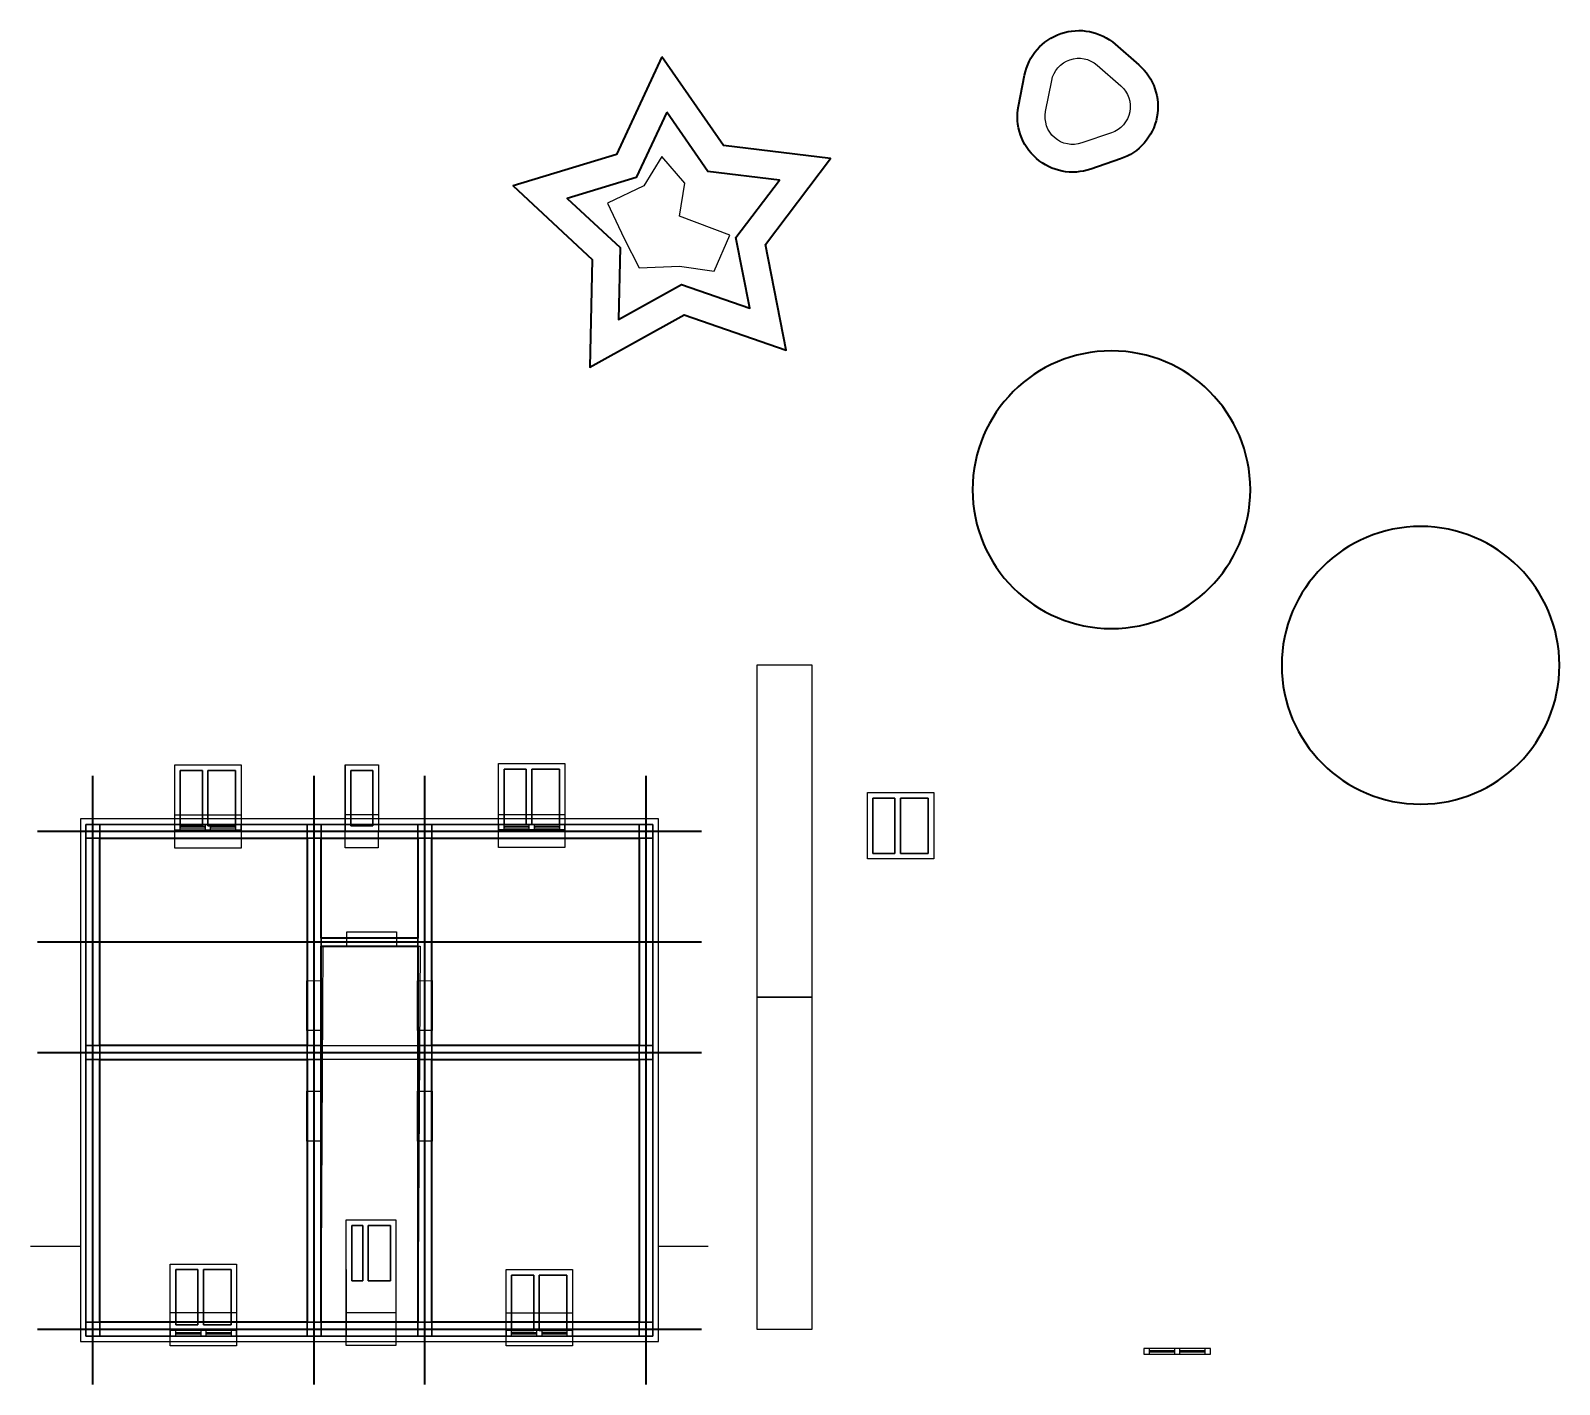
# Model space of a CAD drawing. Header units: metres. Extents: x -0.1 to 27.5, y 11 to 35.5.
import ezdxf

# ---------------------------------------------------------------- set-up
doc = ezdxf.new("R2010")
doc.units = ezdxf.units.M
for name, color, linetype, lineweight, true_color in [('glass', 18, 'Continuous', 25, 0x000000), ('IfcBeam', 18, 'Continuous', 25, 0x000000), ('IfcCovering', 18, 'Continuous', 25, 0x000000), ('IfcSlab', 18, 'Continuous', 25, 0x000000), ('IfcWall', 18, 'Continuous', 25, 0x000000), ('IfcWindow', 18, 'Continuous', 25, 0x000000), ('void', 18, 'Continuous', 25, 0x000000), ('window', 18, 'Continuous', 25, 0x000000), ('wood', 18, 'Continuous', 25, 0x000000)]:
    doc.layers.add(name, color=color, linetype=linetype, lineweight=lineweight, true_color=true_color)
for name, color, linetype, lineweight in [('IfcColumn', 6, 'Continuous', 25), ('IfcProxy', 1, 'Continuous', 35), ('IfcSpace', 3, 'Continuous', 35)]:
    doc.layers.add(name, color=color, linetype=linetype, lineweight=lineweight)

# ---------------------------------------------------------------- blocks, each defined once
blk = doc.blocks.new('window120120')
at = {"layer": 'glass', "flags": 128}
for points in [[(0.55, 0.06), (0.1, 0.06), (0.1, 0.04), (0.55, 0.04)], [(1.1, 0.06), (0.65, 0.06), (0.65, 0.04), (1.1, 0.04)]]:
    blk.add_lwpolyline(points, close=True, dxfattribs=at)
at = {"layer": 'IfcWindow', "flags": 128}
for points in [[(1.2, 0.1), (0, 0.1), (0, 0), (1.2, 0)], [(0.1, 0.1), (0, 0.1), (0, 0), (0.1, 0)], [(1.2, 0.1), (0, 0.1), (0, 0), (1.2, 0)], [(0.65, 0.1), (0.55, 0.1), (0.55, 0), (0.65, 0)], [(1.2, 0.1), (1.1, 0.1), (1.1, 0), (1.2, 0)]]:
    blk.add_lwpolyline(points, close=True, dxfattribs=at)
blk = doc.blocks.new('ghotic_window')
at = {"layer": 'glass', "flags": 128}
for points in [[(0.5, 0.1), (0.5, 1.1), (0.1, 1.1), (0.1, 0.1)], [(1.1, 0.1), (1.1, 1.1), (0.6, 1.1), (0.6, 0.1)]]:
    blk.add_lwpolyline(points, close=True, dxfattribs=at)
at = {"layer": 'wood', "flags": 128}
for points in [[(0, 0), (0, 1.2), (1.2, 1.2), (1.2, 0)], [(0.1, 0.1), (0.1, 1.1), (0.5, 1.1), (0.5, 0.1)], [(0.6, 0.1), (0.6, 1.1), (1.1, 1.1), (1.1, 0.1)]]:
    blk.add_lwpolyline(points, close=True, dxfattribs=at)
blk = doc.blocks.new('glass')
at = {"layer": 'glass', "flags": 128}
for points in [[(0.5, 0.1), (0.5, 1.1), (0.1, 1.1), (0.1, 0.1)], [(1.1, 0.1), (1.1, 1.1), (0.6, 1.1), (0.6, 0.1)]]:
    blk.add_lwpolyline(points, close=True, dxfattribs=at)
blk = doc.blocks.new('simple_window')
at = {"layer": 'wood'}
blk.add_line((0, 1.2), (0, 0), dxfattribs=at)
at = {"layer": 'wood', "flags": 128}
for points in [[(0, 0), (0, 1.2), (0.6, 1.2), (0.6, 0)], [(0.1, 0.1), (0.1, 1.1), (0.5, 1.1), (0.5, 0.1)]]:
    blk.add_lwpolyline(points, close=True, dxfattribs=at)
blk = doc.blocks.new('Glass_simple')
at = {"layer": 'glass', "flags": 128}
blk.add_lwpolyline([(0.5, 0.1), (0.5, 1.1), (0.1, 1.1), (0.1, 0.1)], close=True, dxfattribs=at)
blk = doc.blocks.new('simple_door90')
at = {"layer": 'wood'}
blk.add_line((0, 1.2), (0, 0), dxfattribs=at)
at = {"layer": 'wood', "flags": 128}
for points in [[(0, 0), (0, 2.1), (0.9, 2.1), (0.9, 0)], [(0.1, 1), (0.1, 2), (0.3, 2), (0.3, 1)], [(0.4, 1), (0.4, 2), (0.8, 2), (0.8, 1)]]:
    blk.add_lwpolyline(points, close=True, dxfattribs=at)
blk = doc.blocks.new('glass_door_90')
at = {"layer": 'glass', "flags": 128}
for points in [[(0.3, 1), (0.3, 2), (0.1, 2), (0.1, 1)], [(0.8, 1), (0.8, 2), (0.4, 2), (0.4, 1)]]:
    blk.add_lwpolyline(points, close=True, dxfattribs=at)

msp = doc.modelspace()

# ---------------------------------------------------------------- linework, layer by layer
at = {"layer": 'IfcBeam', "flags": 128}
for points in [[(1.125, 20.875), (1.125, 21.125), (4.875, 21.125), (4.875, 20.875)], [(5.125, 20.875), (5.125, 21.125), (6.875, 21.125), (6.875, 20.875)], [(7.125, 20.875), (7.125, 21.125), (10.875, 21.125), (10.875, 20.875)], [(0.875, 17.125), (0.875, 20.875), (1.125, 20.875), (1.125, 17.125)], [(4.875, 17.125), (4.875, 20.875), (5.125, 20.875), (5.125, 17.125)], [(6.875, 17.125), (6.875, 20.875), (7.125, 20.875), (7.125, 17.125)], [(10.875, 17.125), (10.875, 20.875), (11.125, 20.875), (11.125, 17.125)], [(0.875, 12.125), (0.875, 16.875), (1.125, 16.875), (1.125, 12.125)], [(1.125, 16.875), (1.125, 17.125), (4.875, 17.125), (4.875, 16.875)], [(4.875, 12.125), (4.875, 16.875), (5.125, 16.875), (5.125, 12.125)], [(5.125, 16.875), (5.125, 17.125), (6.875, 17.125), (6.875, 16.875)], [(6.875, 12.125), (6.875, 16.875), (7.125, 16.875), (7.125, 12.125)], [(7.125, 16.875), (7.125, 17.125), (10.875, 17.125), (10.875, 16.875)], [(10.875, 12.125), (10.875, 16.875), (11.125, 16.875), (11.125, 12.125)], [(1.125, 11.875), (1.125, 12.125), (4.875, 12.125), (4.875, 11.875)], [(5.125, 11.875), (5.125, 12.125), (6.875, 12.125), (6.875, 11.875)], [(7.125, 11.875), (7.125, 12.125), (10.875, 12.125), (10.875, 11.875)]]:
    msp.add_lwpolyline(points, close=True, dxfattribs=at)
at = {"layer": 'IfcColumn', "flags": 128}
for points in [[(11.283, 33.199), (10.96, 32.669), (10.301, 32.357), (10.602, 31.717), (10.878, 31.187), (11.602, 31.217), (12.234, 31.125), (12.513, 31.775), (11.602, 32.117), (11.702, 32.717)], [(0.875, 20.875), (0.875, 21.125), (1.125, 21.125), (1.125, 20.875)], [(4.875, 20.875), (4.875, 21.125), (5.125, 21.125), (5.125, 20.875)], [(6.875, 20.875), (6.875, 21.125), (7.125, 21.125), (7.125, 20.875)], [(10.875, 20.875), (10.875, 21.125), (11.125, 21.125), (11.125, 20.875)], [(0.875, 16.875), (0.875, 17.125), (1.125, 17.125), (1.125, 16.875)], [(4.875, 16.875), (4.875, 17.125), (5.125, 17.125), (5.125, 16.875)], [(6.875, 16.875), (6.875, 17.125), (7.125, 17.125), (7.125, 16.875)], [(10.875, 16.875), (10.875, 17.125), (11.125, 17.125), (11.125, 16.875)], [(0.875, 11.875), (0.875, 12.125), (1.125, 12.125), (1.125, 11.875)], [(4.875, 11.875), (4.875, 12.125), (5.125, 12.125), (5.125, 11.875)], [(6.875, 11.875), (6.875, 12.125), (7.125, 12.125), (7.125, 11.875)], [(10.875, 11.875), (10.875, 12.125), (11.125, 12.125), (11.125, 11.875)]]:
    msp.add_lwpolyline(points, close=True, dxfattribs=at)
at = {"layer": 'IfcCovering'}
for p, q in [((-0.125, 13.5), (0.775, 13.5)), ((11.225, 13.5), (12.125, 13.5))]:
    msp.add_line(p, q, dxfattribs=at)
at = {"layer": 'IfcCovering', "flags": 128}
for points in [[(13, 18), (14, 18), (14, 24), (13, 24)], [(11.225, 11.775), (11.225, 21.225), (0.775, 21.225), (0.775, 11.775)], [(11.125, 11.875), (11.125, 21.125), (0.875, 21.125), (0.875, 11.875)], [(13, 12), (14, 12), (14, 18), (13, 18)]]:
    msp.add_lwpolyline(points, close=True, dxfattribs=at)
at = {"layer": 'IfcProxy'}
for p, q in [((1, 11), (1, 22)), ((5, 11), (5, 22)), ((7, 11), (7, 22)), ((11, 11), (11, 22)), ((0, 21), (12, 21)), ((0, 19), (12, 19)), ((0, 17), (12, 17)), ((0, 12), (12, 12))]:
    msp.add_line(p, q, dxfattribs=at)
at = {"layer": 'IfcProxy', "flags": 128}
for points in [[(19.481, 35.229), (19.91, 34.854, -0.57735), (19.576, 33.154), (19.037, 32.97, -0.57735), (17.732, 34.108), (17.842, 34.668, -0.57735)], [(16.903, 27.175, 1), (21.923, 27.175, 1)], [(22.49, 24, 1), (27.51, 24, 1)]]:
    msp.add_lwpolyline(points, format="xyb", close=True, dxfattribs=at)
for points in [[(11.287, 35.001), (10.464, 33.232), (8.597, 32.668), (10.025, 31.339), (9.985, 29.389), (11.69, 30.337), (13.532, 29.696), (13.158, 31.61), (14.337, 33.164), (12.401, 33.4)], [(11.373, 34.001), (10.823, 32.819), (9.575, 32.441), (10.53, 31.553), (10.503, 30.249), (11.643, 30.882), (12.874, 30.454), (12.624, 31.734), (13.412, 32.773), (12.118, 32.93)]]:
    msp.add_lwpolyline(points, close=True, dxfattribs=at)
at = {"layer": 'IfcSlab', "flags": 128}
for points in [[(1.125, 17.125), (1.125, 20.875), (4.875, 20.875), (4.875, 17.125)], [(1.125, 17.125), (1.125, 20.875), (4.875, 20.875), (4.875, 17.125)], [(5.125, 19.066), (5.125, 20.875), (6.875, 20.875), (6.875, 19.066)], [(5.125, 19.066), (5.125, 20.875), (6.875, 20.875), (6.875, 19.066)], [(7.125, 17.125), (7.125, 20.875), (10.875, 20.875), (10.875, 17.125)], [(7.125, 17.125), (7.125, 20.875), (10.875, 20.875), (10.875, 17.125)], [(5.125, 12.125), (5.125, 18.925), (6.915, 18.92), (6.875, 12.125)], [(5.125, 12.125), (5.165, 18.92), (6.875, 18.925), (6.875, 12.125)], [(1.125, 12.125), (1.125, 16.875), (4.875, 16.875), (4.875, 12.125)], [(1.125, 12.125), (1.125, 16.875), (4.875, 16.875), (4.875, 12.125)], [(7.125, 12.125), (7.125, 16.875), (10.875, 16.875), (10.875, 12.125)], [(7.125, 12.125), (7.125, 16.875), (10.875, 16.875), (10.875, 12.125)]]:
    msp.add_lwpolyline(points, close=True, dxfattribs=at)
at = {"layer": 'IfcSpace', "flags": 128}
for points in [[(1.125, 17.125), (1.125, 20.875), (4.875, 20.875), (4.875, 17.125)], [(5.125, 19.066), (5.125, 20.875), (6.875, 20.875), (6.875, 19.066)], [(7.125, 17.125), (7.125, 20.875), (10.875, 20.875), (10.875, 17.125)], [(5.125, 12.125), (5.125, 18.925), (6.875, 18.925), (6.875, 12.125)], [(1.125, 12.125), (1.125, 16.875), (4.875, 16.875), (4.875, 12.125)], [(7.125, 12.125), (7.125, 16.875), (10.875, 16.875), (10.875, 12.125)]]:
    msp.add_lwpolyline(points, close=True, dxfattribs=at)
at = {"layer": 'IfcWall', "flags": 128}
for points in [[(1.125, 20.875), (1.125, 21.125), (4.875, 21.125), (4.875, 20.875)], [(5.125, 20.875), (5.125, 21.125), (6.875, 21.125), (6.875, 20.875)], [(7.125, 20.875), (7.125, 21.125), (10.875, 21.125), (10.875, 20.875)], [(0.875, 17.125), (0.875, 20.875), (1.125, 20.875), (1.125, 17.125)], [(4.875, 17.125), (4.875, 20.875), (5.125, 20.875), (5.125, 17.125)], [(6.875, 17.125), (6.875, 20.875), (7.125, 20.875), (7.125, 17.125)], [(10.875, 17.125), (10.875, 20.875), (11.125, 20.875), (11.125, 17.125)], [(5.125, 18.925), (5.125, 19.075), (6.875, 19.075), (6.875, 18.925)], [(5.132, 17.4), (4.867, 17.4), (4.867, 18.299), (5.132, 18.3)], [(7.132, 17.4), (6.867, 17.4), (6.867, 18.299), (7.132, 18.3)], [(0.875, 12.125), (0.875, 16.875), (1.125, 16.875), (1.125, 12.125)], [(1.125, 16.875), (1.125, 17.125), (4.875, 17.125), (4.875, 16.875)], [(4.875, 12.125), (4.875, 16.875), (5.125, 16.875), (5.125, 12.125)], [(6.875, 12.125), (6.875, 16.875), (7.125, 16.875), (7.125, 12.125)], [(7.125, 16.875), (7.125, 17.125), (10.875, 17.125), (10.875, 16.875)], [(10.875, 12.125), (10.875, 16.875), (11.125, 16.875), (11.125, 12.125)], [(5.132, 15.4), (4.867, 15.4), (4.867, 16.299), (5.132, 16.3)], [(7.132, 15.4), (6.867, 15.4), (6.867, 16.299), (7.132, 16.3)], [(1.125, 11.875), (1.125, 12.125), (4.875, 12.125), (4.875, 11.875)], [(5.125, 11.875), (5.125, 12.125), (6.875, 12.125), (6.875, 11.875)], [(7.125, 11.875), (7.125, 12.125), (10.875, 12.125), (10.875, 11.875)]]:
    msp.add_lwpolyline(points, close=True, dxfattribs=at)
at = {"layer": 'IfcWindow', "flags": 128}
for points in [[(2.48, 20.697), (2.48, 21.297), (3.68, 21.297), (3.679, 20.697)], [(5.561, 20.703), (5.561, 21.302), (6.161, 21.302), (6.16, 20.703)], [(8.334, 20.706), (8.334, 21.305), (9.533, 21.305), (9.533, 20.706)], [(5.59, 18.92), (5.59, 19.185), (6.489, 19.185), (6.49, 18.92)], [(2.4, 11.699), (2.4, 12.299), (3.599, 12.299), (3.6, 11.699)], [(5.58, 11.702), (5.579, 12.302), (6.479, 12.302), (6.479, 11.702)], [(8.471, 11.697), (8.47, 12.297), (9.67, 12.297), (9.67, 11.697)]]:
    msp.add_lwpolyline(points, close=True, dxfattribs=at)
at = {"layer": 'void', "flags": 128}
msp.add_lwpolyline([(19.152, 34.852), (19.581, 34.477, -0.57735), (19.414, 33.627), (18.875, 33.443, -0.57735), (18.223, 34.012), (18.332, 34.572, -0.57735)], format="xyb", close=True, dxfattribs=at)

# ---------------------------------------------------------------- block references
at = {"layer": 'glass'}
for name, p in [('glass', (8.334, 21.025)), ('glass', (2.48, 21)), ('Glass_simple', (5.561, 21)), ('glass_door_90', (5.58, 11.875)), ('glass', (2.399, 11.975)), ('glass', (8.471, 11.875))]:
    msp.add_blockref(name, p, dxfattribs=at)
at = {"layer": 'IfcWindow', "rotation": 180}
for p in [(3.679, 21.125), (9.533, 21.125)]:
    msp.add_blockref('window120120', p, dxfattribs=at)
at = {"layer": 'IfcWindow'}
for p in [(2.4, 11.875), (8.471, 11.875), (20, 11.55)]:
    msp.add_blockref('window120120', p, dxfattribs=at)
at = {"layer": 'window'}
for name, p in [('ghotic_window', (2.48, 21)), ('simple_window', (5.561, 21)), ('ghotic_window', (8.334, 21.025)), ('ghotic_window', (15, 20.5)), ('simple_door90', (5.58, 11.875)), ('ghotic_window', (2.399, 11.975)), ('ghotic_window', (8.471, 11.875))]:
    msp.add_blockref(name, p, dxfattribs=at)

doc.saveas('drawing.dxf')
